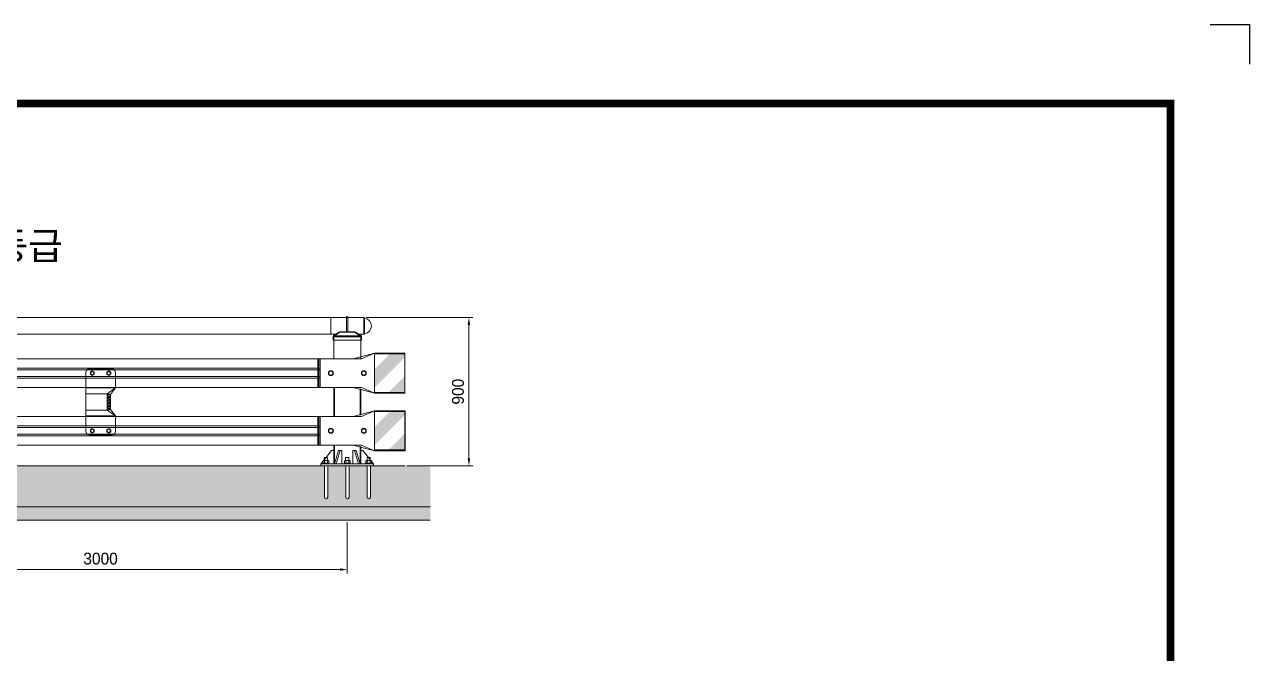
# Model space of a CAD drawing. Header units: millimetres. Extents: x 52484 to 62576, y 42216 to 49344.
# Drawn here: x 58852 to 62576, y 47434 to 49344 of the extents above; entities that cross this region are included whole.
import ezdxf
from ezdxf.enums import TextEntityAlignment as Align

# ---------------------------------------------------------------- set-up
doc = ezdxf.new("R2010")
doc.units = ezdxf.units.MM
doc.header["$MEASUREMENT"] = 0
doc.layers.get('0').update_dxf_attribs({"lineweight": 13})
for name, color, linetype in [('CX-BORD', 3, 'Continuous'), ('CX-BORD-LIN1', 4, 'Continuous'), ('CX-BORD-TEX1', 7, 'Continuous'), ('CX-BORD-TEX2', 6, 'Continuous'), ('CX-BORD-TEX3', 4, 'Continuous'), ('CX-MISC', 2, 'Continuous'), ('D3', 7, 'Continuous')]:
    doc.layers.add(name, color=color, linetype=linetype)
for name, color, linetype, lineweight in [('레일보강판', 7, 'Continuous', 13), ('반사지', 2, 'Continuous', 9), ('숨은선', 252, 'Continuous', 9)]:
    doc.layers.add(name, color=color, linetype=linetype, lineweight=lineweight)
doc.styles.add('T25', font='')
doc.styles.add('TB_BTXT', font='H2HDRM.TTF')
doc.styles.add('TB_TEXT', font='')
doc.styles.get('T25').set_extended_font_data('Dotum')
doc.styles.get('TB_TEXT').set_extended_font_data('Gulim')

# ---------------------------------------------------------------- blocks, each defined once
blk = doc.blocks.new('CXBLKA1')
at = {"layer": 'CX-BORD-LIN1', "const_width": 2}
blk.add_lwpolyline([(821, 20), (25, 20), (25, 574), (821, 574)], close=True, dxfattribs=at)
at = {"layer": 'CX-MISC'}
blk.add_lwpolyline([(831, 594), (841, 594), (841, 594), (841, 594), (841, 594), (841, 594), (841, 584)], dxfattribs=at)
at = {"layer": 'CX-BORD-TEX1', "style": 'T25'}
blk.add_attdef('UD_TITLE', text='', height=10, dxfattribs=at).set_placement((423, 553), align=Align.MIDDLE_CENTER)
at = {"layer": 'CX-BORD-TEX1', "style": 'T25', "width": 0.8, "flags": 4}
blk.add_attdef('EI_NAME', (69.69, 43.65), '', height=6, dxfattribs=at)
at = {"layer": 'CX-BORD-TEX1', "style": 'T25', "flags": 4}
blk.add_attdef('CI_NAME', text='', height=5, dxfattribs=at).set_placement((85, 28), align=Align.MIDDLE_CENTER)
at = {"layer": 'CX-BORD-TEX2', "style": 'T25'}
blk.add_attdef('PI_CNAME', text='', height=5, dxfattribs=at).set_placement((40, 552), align=Align.BOTTOM_LEFT)
blk.add_attdef('UD_SUBTITLE', text='', height=7, dxfattribs=at).set_placement((423, 538), align=Align.MIDDLE_CENTER)
at = {"layer": 'CX-BORD-TEX3', "style": 'T25'}
blk.add_attdef('UD_CDNAME', text='', height=4, dxfattribs=at).set_placement((42, 544), align=Align.BOTTOM_LEFT)
at = {"layer": 'CX-BORD-TEX3'}
for tag, height, style, p in [('DC_RNUM4', 3, 'T25', (320, 52)), ('DC_RDATE4', 3.5, 'T25', (353, 52.5)), ('DC_RAPP4', 3.5, 'T25', (510, 52.5)), ('DC_RCHK4', 3.5, 'T25', (550, 52.5)), ('DC_RDGN4', 3.5, 'T25', (590, 52.5)), ('PI_TITLE', 4.5, 'T25', (243, 50)), ('UD_CDIST', 4.5, 'T25', (676, 50)), ('DC_RNUM3', 3, 'T25', (320, 45)), ('DC_RDATE3', 3.5, 'T25', (353, 45.4)), ('DC_RAPP3', 3.5, 'T25', (510, 45.4)), ('DC_RCHK3', 3.5, 'T25', (550, 45.4)), ('DC_RDGN3', 3.5, 'T25', (590, 45.4)), ('FI_NAME', 4.5, 'T25', (781, 44.87)), ('PI_CDNAME', 4.5, 'T25', (243, 38)), ('DC_RNUM2', 3, 'T25', (320, 38)), ('DC_RDATE2', 3.5, 'T25', (353, 38.5)), ('DC_RAPP2', 3.5, 'T25', (510, 38.5)), ('DC_RCHK2', 3.5, 'T25', (550, 38.5)), ('DC_RDGN2', 3.5, 'T25', (590, 38.5)), ('DA_HSCALE', 4.5, 'T25', (658.5, 38)), ('DA_VSCALE', 4.5, 'T25', (693, 38)), ('DI_TITLE', 4.5, 'T25', (781, 37.87)), ('DC_RNUM1', 3, 'T25', (320, 31)), ('DC_RDATE1', 3.5, 'T25', (353, 31.5)), ('DC_RAPP1', 3.5, 'T25', (510, 31.5)), ('DC_RCHK1', 3.5, 'TB_TEXT', (550, 31.5)), ('DC_RDGN1', 3.5, 'TB_TEXT', (590, 31.5)), ('DI_SUBTITLE', 3.5, 'T25', (781, 30.87)), ('PA_CCLASS', 4.5, 'T25', (204, 26.5)), ('PI_STAGE', 4.5, 'T25', (283, 26.5)), ('DI_DRWNO', 4.5, 'T25', (676, 26.5))]:
    blk.add_attdef(tag, text='', height=height, dxfattribs=dict(at, style=style)).set_placement(p, align=Align.MIDDLE_CENTER)
at = {"layer": 'CX-BORD-TEX3', "style": 'T25'}
for tag, p in [('DC_RDES4', (377, 52.5)), ('DC_RDES3', (377, 45.4)), ('DC_RDES2', (377, 38.5)), ('DC_RDES1', (377, 31.5))]:
    blk.add_attdef(tag, text='', height=3.5, dxfattribs=at).set_placement(p, align=Align.MIDDLE_LEFT)
at = {"layer": 'CX-BORD-TEX3', "style": 'T25', "flags": 1}
for tag, p in [('PI_ID', (24, 16)), ('PI_CCODE', (31, 16)), ('PA_DSDATE', (47, 16)), ('PA_DEDATE', (64, 16)), ('PA_CSDATE', (81, 16)), ('PA_CEDATE', (98, 16)), ('PA_CFDATE', (114, 16)), ('EI_ENAME', (132, 16)), ('EI_DEPT', (146, 16)), ('EI_PERSON', (158, 16)), ('EI_EMAIL', (174, 16)), ('CI_CATEG', (189, 16)), ('CI_ROLE', (204, 16)), ('CI_ONAME', (216, 16)), ('CI_ADDR', (232, 16)), ('CI_TEL', (246, 16)), ('CI_FAX', (257, 16)), ('CI_HPADDR', (270, 16)), ('CI_CODE', (287, 16)), ('CI_DEPT', (300, 16)), ('CI_PERSON', (312, 16)), ('CI_EMAIL', (329, 16)), ('CI_PROLE', (342, 16)), ('DI_MANCODE', (357, 16)), ('DI_CATEG', (377, 16)), ('DI_LDATE', (392, 16)), ('DI_PCLASS', (407, 16)), ('DI_MMCLASS', (424, 16)), ('DI_MSCLASS', (443, 16)), ('DI_ECLASS', (462, 16)), ('DI_FNAME', (478, 16)), ('DC_ONAME', (493, 16)), ('DC_NNAME', (510, 16)), ('FI_CODE', (529, 16)), ('FI_CLASS', (545, 16)), ('FI_ICODE1', (563, 16)), ('FI_ICODE2', (581, 16)), ('------------', (597, 16))]:
    blk.add_attdef(tag, p, '', height=2, dxfattribs=at)

msp = doc.modelspace()

# ---------------------------------------------------------------- hatches: boundary and pattern name
at = {"layer": '반사지', "lineweight": 9}
h = msp.add_hatch(color=256, dxfattribs=at)
h.paths.add_polyline_path([(59959.1, 48227.1), (60008.8, 48227.1), (60008.8, 48276.8)])
h.paths.add_polyline_path([(60008.8, 48343.6), (59963.3, 48343.6), (59916.3, 48296.5), (59916.3, 48240.8), (60008.8, 48333.3)])
h = msp.add_hatch(color=256, dxfattribs=at)
h.paths.add_polyline_path([(59959.1, 48052.1), (60008.8, 48052.1), (60008.8, 48101.8)])
h.paths.add_polyline_path([(60008.8, 48168.6), (59963.3, 48168.6), (59916.3, 48121.5), (59916.3, 48065.8), (60008.8, 48158.3)])
at = {"layer": '숨은선'}
h = msp.add_hatch(dxfattribs=at)
h.set_pattern_fill('AR-CONC', color=256, scale=30, style=0)
h.set_pattern_definition([(50, (1749.08, 24960.75), (215.17805, -18.82564), [22.5, -247.5]), (355, (1749.08, 24960.75), (-41.6254, 225.65764), [18, -198]), (100.45144, (1767, 24959.19), (173.55265, 206.832), [19.12206, -210.3426]), (46.1842, (1749.08, 25020.75), (320.1724, -49.6558), [33.75, -371.25]), (96.63564, (1775.76, 25016.62), (280.3986, 292.2356), [28.6831, -315.5141]), (351.18416, (1749.08, 25020.75), (280.3986, 292.2356), [27, -297]), (21, (1779.08, 25005.75), (179.0721, -120.78567), [22.5, -247.5]), (326, (1779.08, 25005.75), (72.9946, 217.545), [18, -198]), (71.45144, (1794, 24995.69), (252.0667, 96.75935), [19.12206, -210.3426]), (37.5, (1749.08, 24960.755), (3.64796, 99.86816), [0, -195.6, 0, -201, 0, -198.75]), (7.5, (1749.08, 24960.75), (78.92086, 118.32351), [0, -114.6, 0, -191.1, 0, -75.75]), (327.5, (1682.18, 24960.755), (160.14673, -6.76646), [0, -75, 0, -234, 0, -310.5]), (317.5, (1652.18, 24960.75), (174.95585, 30.0315), [0, -97.5, 0, -155.4, 0, -220.5])])
h.paths.add_polyline_path([(53904, 48004.1), (53904, 47909.1, -1), (53894, 47909.1), (53894, 48004.1), (53839, 48004.1), (53839, 47909.1, -1), (53829, 47909.1), (53829, 48004.1), (53774, 48004.1), (53774, 47909.1, -1), (53764, 47909.1), (53764, 48004.1), (53603.3, 48004.1), (53603.3, 47879.1), (60085.9, 47879.1), (60085.9, 48004.1), (59904, 48004.1), (59904, 47909.1, -1), (59894, 47909.1), (59894, 48004.1), (59839, 48004.1), (59839, 47909.1, -1), (59829, 47909.1), (59829, 48004.1), (59774, 48004.1), (59774, 47909.1, -1), (59764, 47909.1), (59764, 48004.1), (58404, 48004.1), (58404, 47909.1, -1), (58394, 47909.1), (58394, 48004.1), (58339, 48004.1), (58339, 47909.1, -1), (58329, 47909.1), (58329, 48004.1), (58274, 48004.1), (58274, 47909.1, -1), (58264, 47909.1), (58264, 48004.1), (56904, 48004.1), (56904, 47909.1, -1), (56894, 47909.1), (56894, 48004.1), (56839, 48004.1), (56839, 47909.1, -1), (56829, 47909.1), (56829, 48004.1), (56774, 48004.1), (56774, 47909.1, -1), (56764, 47909.1), (56764, 48004.1), (55404, 48004.1), (55404, 47909.1, -1), (55394, 47909.1), (55394, 48004.1), (55339, 48004.1), (55339, 47909.1, -1), (55329, 47909.1), (55329, 48004.1), (55274, 48004.1), (55274, 47909.1, -1), (55264, 47909.1), (55264, 48004.1)])
h = msp.add_hatch(dxfattribs=at)
h.set_pattern_fill('ANSI36', color=256, scale=150, style=0)
h.set_pattern_definition([(45, (1749.078, 24960.755), (9.943689, 36.4601934), [46.875, -9.375, 0, -9.375])])
h.paths.add_polyline_path([(53603.3, 47879.1), (53603.3, 47839.1), (60085.9, 47839.1), (60085.9, 47879.1)])

# ---------------------------------------------------------------- linework, layer by layer
for p, q in [((59883.6, 48454.1, 0), (53783.6, 48454.1, 0)), ((59783.6, 48454.1, 0), (59783.6, 48403.3, 0)), ((59883.6, 48454.1, 0), (59883.6, 48403.3, 0)), ((59885.7, 48453.1, 0), (59885.7, 48404.3, 0)), ((59885.7, 48452.9, 0), (59885.7, 48404.5, 0)), ((59792.1, 48399.5, 0), (59809, 48410.2, 0)), ((59812.5, 48411.2, 0), (59854.6, 48411.2, 0)), ((59858.2, 48410.2, 0), (59875, 48399.5, 0)), ((59798.1, 48403.3, 0), (58369.1, 48403.3, 0)), ((59790.2, 48396, 0), (59790.2, 48385.8, 0)), ((59790.2, 48385.8, 0), (59876.9, 48385.8, 0)), ((59792.3, 48385.8, 0), (59792.3, 48329.1, 0)), ((59792.3, 48385.1, 0), (59792.3, 48329.1, 0)), ((59884.7, 48403.3, 0), (59869.1, 48403.3, 0)), ((59874.9, 48385.8, 0), (59874.9, 48329.1, 0)), ((59874.9, 48385, 0), (59874.9, 48329.1, 0)), ((59876.9, 48396, 0), (59876.9, 48385.8, 0)), ((59916.3, 48343.6, 0), (59916.3, 48227.1, 0)), ((60008.8, 48346.1, 0), (60008.8, 48224.6, 0)), ((59876.3, 48329.1, 0), (53791.3, 48329.1, 0)), ((59744.3, 48329.1, 0), (59744.3, 48241.6, 0)), ((59744.3, 48241.6, 0), (59744.3, 48329.1, 0)), ((59744.3, 48241.6, 0), (59744.3, 48329.1, 0)), ((59747.3, 48329.1, 0), (59747.3, 48241.6, 0)), ((59747.3, 48241.6, 0), (59747.3, 48329.1, 0)), ((59747.3, 48241.6, 0), (59747.3, 48329.1, 0)), ((59751.3, 48329.1, 0), (59751.3, 48241.6, 0)), ((59751.3, 48241.6, 0), (59751.3, 48329.1, 0)), ((59751.3, 48241.6, 0), (59751.3, 48329.1, 0)), ((59052.7, 48288.7, 0), (59058.6, 48292.1, 0)), ((59052.7, 48281.9, 0), (59052.7, 48288.7, 0)), ((59058.6, 48278.6, 0), (59052.7, 48281.9, 0)), ((59058.6, 48292.1, 0), (59064.4, 48288.7, 0)), ((59064.4, 48281.9, 0), (59058.6, 48278.6, 0)), ((59064.4, 48288.7, 0), (59064.4, 48281.9, 0)), ((59108.6, 48292.1, 0), (59102.7, 48288.7, 0)), ((59102.7, 48288.7, 0), (59102.7, 48281.9, 0)), ((59102.7, 48281.9, 0), (59108.6, 48278.6, 0)), ((59114.4, 48288.7, 0), (59108.6, 48292.1, 0)), ((59108.6, 48278.6, 0), (59114.4, 48281.9, 0)), ((59114.4, 48281.9, 0), (59114.4, 48288.7, 0)), ((59783.8, 48292.1, 0), (59777.9, 48288.7, 0)), ((59783.8, 48292.1, 0), (59777.9, 48288.7, 0)), ((59777.9, 48288.7, 0), (59783.8, 48292.1, 0)), ((59777.9, 48288.7, 0), (59783.8, 48292.1, 0)), ((59777.9, 48288.7, 0), (59777.9, 48281.9, 0)), ((59777.9, 48288.7, 0), (59777.9, 48281.9, 0)), ((59777.9, 48281.9, 0), (59777.9, 48288.7, 0)), ((59777.9, 48281.9, 0), (59777.9, 48288.7, 0)), ((59777.9, 48281.9, 0), (59783.8, 48278.6, 0)), ((59777.9, 48281.9, 0), (59783.8, 48278.6, 0)), ((59783.8, 48278.6, 0), (59777.9, 48281.9, 0)), ((59783.8, 48278.6, 0), (59777.9, 48281.9, 0)), ((59789.6, 48288.7, 0), (59783.8, 48292.1, 0)), ((59789.6, 48288.7, 0), (59783.8, 48292.1, 0)), ((59783.8, 48292.1, 0), (59789.6, 48288.7, 0)), ((59783.8, 48292.1, 0), (59789.6, 48288.7, 0)), ((59783.8, 48278.6, 0), (59789.6, 48281.9, 0)), ((59783.8, 48278.6, 0), (59789.6, 48281.9, 0)), ((59789.6, 48281.9, 0), (59783.8, 48278.6, 0)), ((59789.6, 48281.9, 0), (59783.8, 48278.6, 0)), ((59789.6, 48281.9, 0), (59789.6, 48288.7, 0)), ((59789.6, 48281.9, 0), (59789.6, 48288.7, 0)), ((59789.6, 48288.7, 0), (59789.6, 48281.9, 0)), ((59789.6, 48288.7, 0), (59789.6, 48281.9, 0)), ((59883.8, 48292.1, 0), (59877.9, 48288.7, 0)), ((59883.8, 48292.1, 0), (59877.9, 48288.7, 0)), ((59877.9, 48288.7, 0), (59883.8, 48292.1, 0)), ((59877.9, 48288.7, 0), (59883.8, 48292.1, 0)), ((59877.9, 48288.7, 0), (59877.9, 48281.9, 0)), ((59877.9, 48288.7, 0), (59877.9, 48281.9, 0)), ((59877.9, 48281.9, 0), (59877.9, 48288.7, 0)), ((59877.9, 48281.9, 0), (59877.9, 48288.7, 0)), ((59877.9, 48281.9, 0), (59883.8, 48278.6, 0)), ((59877.9, 48281.9, 0), (59883.8, 48278.6, 0)), ((59883.8, 48278.6, 0), (59877.9, 48281.9, 0)), ((59883.8, 48278.6, 0), (59877.9, 48281.9, 0)), ((59889.6, 48288.7, 0), (59883.8, 48292.1, 0)), ((59889.6, 48288.7, 0), (59883.8, 48292.1, 0)), ((59883.8, 48292.1, 0), (59889.6, 48288.7, 0)), ((59883.8, 48292.1, 0), (59889.6, 48288.7, 0)), ((59883.8, 48278.6, 0), (59889.6, 48281.9, 0)), ((59883.8, 48278.6, 0), (59889.6, 48281.9, 0)), ((59889.6, 48281.9, 0), (59883.8, 48278.6, 0)), ((59889.6, 48281.9, 0), (59883.8, 48278.6, 0)), ((59889.6, 48281.9, 0), (59889.6, 48288.7, 0)), ((59889.6, 48281.9, 0), (59889.6, 48288.7, 0)), ((59889.6, 48288.7, 0), (59889.6, 48281.9, 0)), ((59889.6, 48288.7, 0), (59889.6, 48281.9, 0)), ((59876.3, 48241.6, 0), (53791.3, 48241.6, 0)), ((59038.6, 48154.1, 0), (59038.6, 48241.6, 0)), ((59103.6, 48222.8, 0), (59113.6, 48220.3, 0)), ((59128.6, 48240.3, 0), (59128.6, 48241.6, 0)), ((59792.3, 48241.6, 0), (59792.3, 48154.1, 0)), ((59874.9, 48237.6, 0), (59874.9, 48158.1, 0)), ((59876.3, 48154.1, 0), (53791.3, 48154.1, 0)), ((59103.6, 48172.8, 0), (59113.6, 48175.3, 0)), ((59128.6, 48154.1, 0), (59128.6, 48155.3, 0)), ((59744.3, 48066.6, 0), (59744.3, 48154.1, 0)), ((59744.3, 48066.6, 0), (59744.3, 48154.1, 0)), ((59747.3, 48066.6, 0), (59747.3, 48154.1, 0)), ((59747.3, 48066.6, 0), (59747.3, 48154.1, 0)), ((59751.3, 48066.6, 0), (59751.3, 48154.1, 0)), ((59751.3, 48066.6, 0), (59751.3, 48154.1, 0)), ((59916.3, 48168.6, 0), (59916.3, 48052.1, 0)), ((59058.6, 48117.1, 0), (59052.7, 48113.7, 0)), ((59052.7, 48113.7, 0), (59052.7, 48106.9, 0)), ((59064.4, 48113.7, 0), (59058.6, 48117.1, 0)), ((59064.4, 48106.9, 0), (59064.4, 48113.7, 0)), ((59102.7, 48113.7, 0), (59108.6, 48117.1, 0)), ((59102.7, 48106.9, 0), (59102.7, 48113.7, 0)), ((59108.6, 48117.1, 0), (59114.4, 48113.7, 0)), ((59114.4, 48113.7, 0), (59114.4, 48106.9, 0)), ((59783.8, 48117.1, 0), (59777.9, 48113.7, 0)), ((59783.8, 48117.1, 0), (59777.9, 48113.7, 0)), ((59777.9, 48113.7, 0), (59777.9, 48106.9, 0)), ((59777.9, 48113.7, 0), (59777.9, 48106.9, 0)), ((59789.6, 48113.7, 0), (59783.8, 48117.1, 0)), ((59789.6, 48113.7, 0), (59783.8, 48117.1, 0)), ((59789.6, 48106.9, 0), (59789.6, 48113.7, 0)), ((59789.6, 48106.9, 0), (59789.6, 48113.7, 0)), ((59883.8, 48117.1, 0), (59877.9, 48113.7, 0)), ((59883.8, 48117.1, 0), (59877.9, 48113.7, 0)), ((59877.9, 48113.7, 0), (59877.9, 48106.9, 0)), ((59877.9, 48113.7, 0), (59877.9, 48106.9, 0)), ((59889.6, 48113.7, 0), (59883.8, 48117.1, 0)), ((59889.6, 48113.7, 0), (59883.8, 48117.1, 0)), ((59889.6, 48106.9, 0), (59889.6, 48113.7, 0)), ((59889.6, 48106.9, 0), (59889.6, 48113.7, 0)), ((59052.7, 48106.9, 0), (59058.6, 48103.6, 0)), ((59058.6, 48103.6, 0), (59064.4, 48106.9, 0)), ((59108.6, 48103.6, 0), (59102.7, 48106.9, 0)), ((59114.4, 48106.9, 0), (59108.6, 48103.6, 0)), ((59777.9, 48106.9, 0), (59783.8, 48103.6, 0)), ((59777.9, 48106.9, 0), (59783.8, 48103.6, 0)), ((59783.8, 48103.6, 0), (59789.6, 48106.9, 0)), ((59783.8, 48103.6, 0), (59789.6, 48106.9, 0)), ((59877.9, 48106.9, 0), (59883.8, 48103.6, 0)), ((59877.9, 48106.9, 0), (59883.8, 48103.6, 0)), ((59883.8, 48103.6, 0), (59889.6, 48106.9, 0)), ((59883.8, 48103.6, 0), (59889.6, 48106.9, 0)), ((59876.3, 48066.6, 0), (53791.2, 48066.6, 0)), ((59769, 48029.1, 0), (59786.1, 48050.1, 0)), ((59786.1, 48050.1, 0), (59792.2, 48050.1, 0)), ((59792.3, 48066.6, 0), (59792.3, 48010.1, 0)), ((59806.7, 48050.1, 0), (59794.9, 48010.1, 0)), ((59811.6, 48050.1, 0), (59799.7, 48010.1, 0)), ((59806.7, 48050.1, 0), (59816.6, 48050.1, 0)), ((59816.6, 48050.1, 0), (59811.6, 48050.1, 0)), ((59816.6, 48010.1, 0), (59816.6, 48050.1, 0)), ((59850.6, 48010.1, 0), (59850.6, 48050.1, 0)), ((59860.5, 48050.1, 0), (59850.6, 48050.1, 0)), ((59850.6, 48050.1, 0), (59855.6, 48050.1, 0)), ((59855.6, 48050.1, 0), (59867.5, 48010.1, 0)), ((59860.5, 48050.1, 0), (59872.3, 48010.1, 0)), ((59874.9, 48062.6, 0), (59874.9, 48010.1, 0)), ((59881.1, 48050.1, 0), (59875, 48050.1, 0)), ((59898.2, 48029.1, 0), (59881.1, 48050.1, 0)), ((60008.8, 48004.1, 0), (53603.3, 48004.1, 0)), ((59753.6, 48010.1, 0), (59760.1, 48018.1, 0)), ((59913.6, 48010.1, 0), (59753.6, 48010.1, 0)), ((59753.6, 48010.1, 0), (59753.6, 48004.1, 0)), ((59759.3, 48012.1, 0), (59777.8, 48012.1, 0)), ((59759.3, 48010.1, 0), (59759.3, 48012.1, 0)), ((59777.8, 48010.1, 0), (59759.3, 48010.1, 0)), ((59759.9, 48010.1, 0), (59770.7, 48010.1, 0)), ((59759.9, 48010.1, 0), (59770.7, 48010.1, 0)), ((59759.9, 48010.1, 0), (59770.7, 48010.1, 0)), ((59760.1, 48013.4, 0), (59760.1, 48018.7, 0)), ((59761.4, 48020.1, 0), (59775.7, 48020.1, 0)), ((59761.7, 48020.1, 0), (59763.6, 48022.4, 0)), ((59763.6, 48028.1, 0), (59763.6, 48020.1, 0)), ((59764, 47909.1, 0.1), (59764, 48004.1, 0)), ((59764.2, 48013, 0), (59764.2, 48019.2, 0)), ((59764.6, 48029.1, 0), (59772.6, 48029.1, 0)), ((59773, 48013, 0), (59773, 48019.2, 0)), ((59773.6, 48028.1, 0), (59773.6, 48020.1, 0)), ((59774, 47909.1, 0), (59774, 48004.1, 0)), ((59777.1, 48013.4, 0), (59777.1, 48018.7, 0)), ((59777.8, 48012.1, 0), (59777.8, 48010.1, 0)), ((59842.8, 48012.1, 0), (59824.3, 48012.1, 0)), ((59824.3, 48012.1, 0), (59824.3, 48010.1, 0)), ((59824.3, 48010.1, 0), (59842.8, 48010.1, 0)), ((59825.1, 48013.4, 0), (59825.1, 48018.7, 0)), ((59840.7, 48020.1, 0), (59826.4, 48020.1, 0)), ((59828.6, 48028.1, 0), (59828.6, 48020.1, 0)), ((59829, 47909.1, 0), (59829, 48004.1, 0)), ((59829.2, 48013, 0), (59829.2, 48019.2, 0)), ((59837.6, 48029.1, 0), (59829.6, 48029.1, 0)), ((59842.3, 48010.1, 0), (59831.5, 48010.1, 0)), ((59842.3, 48010.1, 0), (59831.5, 48010.1, 0)), ((59842.3, 48010.1, 0), (59831.5, 48010.1, 0)), ((59838, 48013, 0), (59838, 48019.2, 0)), ((59838.6, 48028.1, 0), (59838.6, 48020.1, 0)), ((59839, 47909.1, 0), (59839, 48004.1, 0)), ((59842.1, 48013.4, 0), (59842.1, 48018.7, 0)), ((59842.8, 48010.1, 0), (59842.8, 48012.1, 0)), ((59907.8, 48012.1, 0), (59889.3, 48012.1, 0)), ((59889.3, 48012.1, 0), (59889.3, 48010.1, 0)), ((59889.3, 48010.1, 0), (59907.8, 48010.1, 0)), ((59890.1, 48013.4, 0), (59890.1, 48018.7, 0)), ((59905.7, 48020.1, 0), (59891.4, 48020.1, 0)), ((59893.6, 48028.1, 0), (59893.6, 48020.1, 0)), ((59894, 47909.1, 0), (59894, 48004.1, 0)), ((59894.2, 48013, 0), (59894.2, 48019.2, 0)), ((59902.6, 48029.1, 0), (59894.6, 48029.1, 0)), ((59907.3, 48010.1, 0), (59896.5, 48010.1, 0)), ((59907.3, 48010.1, 0), (59896.5, 48010.1, 0)), ((59907.3, 48010.1, 0), (59896.5, 48010.1, 0)), ((59903, 48013, 0), (59903, 48019.2, 0)), ((59903.6, 48028.1, 0), (59903.6, 48020.1, 0)), ((59905.5, 48020.1, 0), (59903.6, 48022.4, 0)), ((59904, 47909.1, 0.1), (59904, 48004.1, 0)), ((59907.1, 48013.4, 0), (59907.1, 48018.7, 0)), ((59913.6, 48010.1, 0), (59907.1, 48018.1, 0)), ((59907.8, 48010.1, 0), (59907.8, 48012.1, 0)), ((59913.6, 48010.1, 0), (59913.6, 48004.1, 0)), ((60085.9, 47879.1, 0), (53603.3, 47879.1, 0)), ((60085.9, 47839.1, 0), (53603.3, 47839.1, 0))]:
    msp.add_line(p, q)
at = {"color": 1}
for p, q in [((59890.7, 48454.1, 0), (60215.3, 48454.1, 0)), ((60203.3, 48026.6, 0), (60203.3, 48431.6, 0)), ((60014.8, 48004.1, 0), (60215.3, 48004.1, 0)), ((59833.6, 47833.1, 0), (59833.6, 47676.9, 0)), ((58356.1, 47688.9, 0), (59811.1, 47688.9, 0))]:
    msp.add_line(p, q, dxfattribs=at)
at = {"color": 0, "ltscale": 5}
for p, q in [((59851.3, 48329.1, 0), (59916.3, 48346.1, 0)), ((59876.3, 48329.1, 0), (59916.3, 48346.1, 0)), ((59916.3, 48346.1, 0), (60008.8, 48346.1, 0)), ((59851.3, 48241.6, 0), (59916.3, 48224.6, 0)), ((59876.3, 48241.6, 0), (59916.3, 48224.6, 0)), ((59916.3, 48224.6, 0), (60008.8, 48224.6, 0)), ((59851.3, 48154.1, 0), (59916.3, 48171.1, 0)), ((59876.3, 48154.1, 0), (59916.3, 48171.1, 0)), ((59916.3, 48171.1, 0), (60008.8, 48171.1, 0)), ((59851.3, 48066.6, 0), (59916.3, 48049.6, 0)), ((59876.3, 48066.6, 0), (59916.3, 48049.6, 0)), ((59916.3, 48049.6, 0), (60008.8, 48049.6, 0))]:
    msp.add_line(p, q, dxfattribs=at)
at = {"color": 0, "lineweight": 9, "ltscale": 5}
for p, q in [((59916.3, 48343.6, 0), (60008.8, 48343.6, 0)), ((59916.3, 48227.1, 0), (60008.8, 48227.1, 0)), ((59916.3, 48168.6, 0), (60008.8, 48168.6, 0)), ((59916.3, 48052.1, 0), (60008.8, 48052.1, 0))]:
    msp.add_line(p, q, dxfattribs=at)
at = {"color": 8}
for p, q in [((59103.6, 48216.6, 0), (59108.8, 48221.8, 0)), ((59113.6, 48217.7, 0), (59109.6, 48221.7, 0)), ((59113.6, 48208.9, 0), (59103.6, 48218.9, 0)), ((59103.6, 48207.7, 0), (59113.6, 48217.7, 0)), ((59113.6, 48200, 0), (59103.6, 48210, 0)), ((59103.6, 48198.9, 0), (59113.6, 48208.9, 0)), ((59113.6, 48191.2, 0), (59103.6, 48201.2, 0)), ((59103.6, 48190.1, 0), (59113.6, 48200.1, 0)), ((59113.6, 48182.4, 0), (59103.6, 48192.4, 0)), ((59103.6, 48181.2, 0), (59113.6, 48191.2, 0)), ((59112.9, 48174.2, 0), (59103.6, 48183.5, 0)), ((59104.8, 48173.4, 0), (59103.6, 48174.7, 0)), ((59104.6, 48173.4, 0), (59113.6, 48182.4, 0))]:
    msp.add_line(p, q, dxfattribs=at)
for centre in [(59783.8, 48285.3, 0), (59783.8, 48285.3, 0), (59883.8, 48285.3, 0), (59883.8, 48285.3, 0), (59783.8, 48110.3, 0), (59883.8, 48110.3, 0)]:
    msp.add_circle(centre, 7.5)
for centre, radius, start, end in [((59884.7, 48453.1, 0), 1, 0, 90), ((59886.4, 48452.9, 0), 0.666, 180, 262.9355), ((59883.4, 48428.7, 0), 23.7, 277.0246, 82.9754), ((59812.5, 48404.6, 0), 6.6, 90, 122.4325), ((59854.6, 48404.6, 0), 6.6, 57.5675, 90), ((59794.3, 48396, 0), 4.1, 122.4325, 180), ((59872.8, 48396, 0), 4.1, 0, 57.5675), ((59884.7, 48404.3, 0), 1, 270, 0), ((59886.4, 48404.5, 0), 0.666, 97.0645, 180), ((59761.4, 48018.7, 0), 1.35, 90, 180), ((59761.4, 48013.4, 0), 1.35, 180, 270), ((59758.9, 48004.2, 0), 15.9, 70.4363, 82.7452), ((59758.9, 48027.9, 0), 15.9, 277.2548, 289.5637), ((59764.6, 48028.1, 0), 1, 90, 180), ((59768.6, 48009, 0), 11.1, 66.7511, 113.2489), ((59768.6, 48023.2, 0), 11.1, 246.7511, 293.2489), ((59772.6, 48028.1, 0), 1, 0, 90), ((59778.3, 48004.2, 0), 15.9, 97.2548, 109.5637), ((59778.3, 48027.9, 0), 15.9, 250.4363, 262.7452), ((59775.7, 48018.7, 0), 1.35, 0, 90), ((59775.7, 48013.4, 0), 1.35, 270, 0), ((59826.4, 48018.7, 0), 1.35, 90, 180), ((59826.4, 48013.4, 0), 1.35, 180, 270), ((59823.9, 48004.2, 0), 15.9, 70.4363, 82.7452), ((59823.9, 48027.9, 0), 15.9, 277.2548, 289.5637), ((59829.6, 48028.1, 0), 1, 90, 180), ((59833.6, 48009, 0), 11.1, 66.7511, 113.2489), ((59833.6, 48023.2, 0), 11.1, 246.7511, 293.2489), ((59837.6, 48028.1, 0), 1, 0, 90), ((59843.3, 48004.2, 0), 15.9, 97.2548, 109.5637), ((59843.3, 48027.9, 0), 15.9, 250.4363, 262.7452), ((59840.7, 48018.7, 0), 1.35, 0, 90), ((59840.7, 48013.4, 0), 1.35, 270, 0), ((59891.4, 48018.7, 0), 1.35, 90, 180), ((59891.4, 48013.4, 0), 1.35, 180, 270), ((59888.9, 48004.2, 0), 15.9, 70.4363, 82.7452), ((59888.9, 48027.9, 0), 15.9, 277.2548, 289.5637), ((59894.6, 48028.1, 0), 1, 90, 180), ((59898.6, 48009, 0), 11.1, 66.7511, 113.2489), ((59898.6, 48023.2, 0), 11.1, 246.7511, 293.2489), ((59902.6, 48028.1, 0), 1, 0, 90), ((59908.3, 48004.2, 0), 15.9, 97.2548, 109.5637), ((59908.3, 48027.9, 0), 15.9, 250.4363, 262.7452), ((59905.7, 48018.7, 0), 1.35, 0, 90), ((59905.7, 48013.4, 0), 1.35, 270, 0), ((59769, 47909.1, 0.1), 5, 180, 0), ((59834, 47909.1, 0), 5, 180, 0), ((59899, 47909.1, 0.1), 5, 180, 0)]:
    msp.add_arc(centre, radius, start, end)
at = {"color": 1}
for points in [[(60199.5, 48431.6, 0), (60207, 48431.6, 0), (60203.3, 48454.1, 0)], [(60199.5, 48026.6, 0), (60207, 48026.6, 0), (60203.3, 48004.1, 0)], [(59811.1, 47692.7, 0), (59811.1, 47685.2, 0), (59833.6, 47688.9, 0)]]:
    msp.add_solid(points, dxfattribs=at)
at = {"layer": 'D3', "color": 0, "ltscale": 5}
msp.add_line((60008.8, 48171.1, 0), (60008.8, 48049.6, 0), dxfattribs=at)
at = {"layer": '레일보강판'}
msp.add_arc((59833.6, 48454, 0), 3.43, 15.7455, 164.2545, dxfattribs=at)
msp.add_arc((59833.6, 48454, 0), 3.43, 15.7455, 164.2545, dxfattribs=at)
at = {"layer": '숨은선', "color": 0}
for p, q in [((59830.1, 48454.1, 0), (59830.1, 48455, 0)), ((59830.1, 48455, 0), (59837.1, 48455, 0)), ((59830.1, 48454.1, 0), (59837.1, 48454.1, 0)), ((59837.1, 48454.1, 0), (59837.1, 48455, 0)), ((59038.6, 48222.8, 0), (59103.6, 48222.8, 0)), ((59103.6, 48222.8, 0), (59128.6, 48240.3, 0)), ((59103.6, 48172.8, 0), (59103.6, 48222.8, 0)), ((59113.6, 48220.3, 0), (59128.6, 48240.3, 0)), ((59113.6, 48220.3, 0), (59113.6, 48175.3, 0)), ((59038.6, 48172.8, 0), (59103.6, 48172.8, 0)), ((59103.6, 48172.8, 0), (59128.6, 48155.3, 0)), ((59113.6, 48175.3, 0), (59128.6, 48155.3, 0))]:
    msp.add_line(p, q, dxfattribs=at)
at = {"layer": '숨은선'}
for p, q in [((59831.6, 48454.1, 0), (59831.6, 48411.2, 0)), ((59835.6, 48454.1, 0), (59835.6, 48411.2, 0)), ((59793, 48398.1, 0), (59809.9, 48408.8, 0)), ((59812.2, 48409.6, 0), (59855, 48409.6, 0)), ((59857.3, 48408.8, 0), (59874.2, 48398.1, 0)), ((59791.8, 48396, 0), (59791.8, 48385.8, 0)), ((59791.8, 48396, 0), (59875.3, 48396, 0)), ((59874.9, 48399.1, 0), (59792.3, 48399.1, 0)), ((59792.3, 48399.1, 0), (59792.3, 48385.8, 0)), ((59874.9, 48399.1, 0), (59874.9, 48385.8, 0)), ((59875.3, 48396, 0), (59875.3, 48385.8, 0)), ((59118.6, 48297.8, 0), (59048.6, 48297.8, 0)), ((59038.6, 48287.8, 0), (59038.6, 48241.6, 0)), ((59128.6, 48287.8, 0), (59128.6, 48241.6, 0)), ((59794.4, 48241.6, 0), (59794.4, 48154.1, 0)), ((59872.8, 48237.9, 0), (59872.8, 48157.7, 0)), ((59038.6, 48154.1, 0), (59038.6, 48107.8, 0)), ((59128.6, 48154.1, 0), (59128.6, 48107.8, 0)), ((59048.6, 48097.8, 0), (59118.6, 48097.8, 0)), ((59794.4, 48066.6, 0), (59794.4, 48010.1, 0)), ((59872.8, 48062.9, 0), (59872.8, 48010.1, 0)), ((59760.1, 48018.1, 0), (59761.7, 48020.1, 0)), ((59769, 48029.1, 0), (59763.6, 48022.4, 0)), ((59898.2, 48029.1, 0), (59903.6, 48022.4, 0)), ((59907.1, 48018.1, 0), (59905.5, 48020.1, 0))]:
    msp.add_line(p, q, dxfattribs=at)
at = {"layer": '숨은선', "color": 0, "elevation": 0}
for points in [[(59751.3, 48300.3), (53916.3, 48300.3)], [(59751.3, 48295.3), (53916.3, 48295.3)], [(53916.3, 48275.3), (59751.3, 48275.3)], [(53916.3, 48270.3), (59751.3, 48270.3)], [(59038.6, 48240.3), (59128.6, 48240.3)], [(59128.6, 48155.3), (59038.6, 48155.3)], [(59751.3, 48125.3), (53916.3, 48125.3)], [(59751.3, 48120.3), (53916.3, 48120.3)], [(53916.3, 48100.3), (59751.3, 48100.3)], [(53916.3, 48095.3), (59751.3, 48095.3)]]:
    msp.add_lwpolyline(points, dxfattribs=at)
at = {"layer": '숨은선'}
for centre in [(59058.6, 48285.3, 0), (59108.6, 48285.3, 0), (59058.6, 48110.3, 0), (59108.6, 48110.3, 0)]:
    msp.add_circle(centre, 5, dxfattribs=at)
for centre, radius, start, end in [((59812.5, 48404.6, 0), 5, 94.4703, 122.4325), ((59854.6, 48404.6, 0), 5, 57.5675, 85.5297), ((59794.3, 48396, 0), 2.5, 122.4325, 180), ((59872.8, 48396, 0), 2.5, 0, 57.5675), ((59048.6, 48287.8, 0), 10, 90, 180), ((59118.6, 48287.8, 0), 10, 0, 90), ((59048.6, 48107.8, 0), 10, 180, 270), ((59118.6, 48107.8, 0), 10, 270, 0)]:
    msp.add_arc(centre, radius, start, end, dxfattribs=at)

# ---------------------------------------------------------------- block references
at = {"layer": 'CX-BORD'}
ref = msp.add_blockref('CXBLKA1', (52484, 42216.1, 0), dxfattribs=dict(at, xscale=12, yscale=12, zscale=12))
ref.add_attrib('UD_SUBTITLE', '2단xW3000, 핸드레일 부착 (연석에 케미컬앵커)  - SB4등급', dxfattribs={"layer": 'CX-BORD-TEX2', "height": 84, "style": 'TB_BTXT'}).set_placement((57560, 48672.1, 0), align=Align.MIDDLE_CENTER)

# ---------------------------------------------------------------- texts
at = {"color": 7, "insert": (60170.2, 48229.1, 0), "char_height": 36, "attachment_point": 5, "rotation": 90, "style": 'T25'}
msp.add_mtext('\\A1;900', dxfattribs=at)
at = {"color": 7, "insert": (59083.6, 47721.9, 0), "char_height": 36, "attachment_point": 5, "style": 'T25'}
msp.add_mtext('\\A1;3000', dxfattribs=at)

doc.saveas('drawing.dxf')
